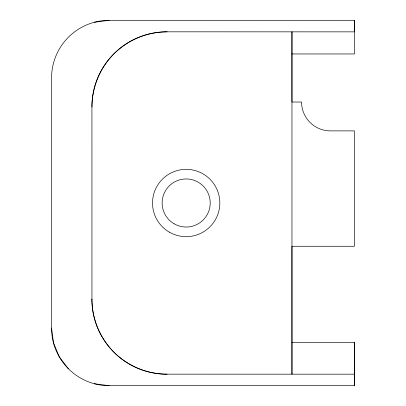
<?xml version="1.0" encoding="UTF-8"?>
<svg xmlns="http://www.w3.org/2000/svg" width="406" height="406" viewBox="0 0 406 406"><rect width="100%" height="100%" fill="white"/><g stroke="black" fill="none" stroke-linecap="round" stroke-linejoin="round"><path stroke-width="0.61" d="M91.954 299.049L91.934 106.971A75.09 75.09 0 0 1 167.069 31.82L354.453 31.861L354.448 20.3L109.244 20.3L94.314 22.264M291.944 53.957L291.965 31.851L291.96 374.175L291.944 246.269L354.448 246.269L354.448 130.879L330.408 130.879A28.846 28.846 0 0 1 301.562 102.033L291.944 102.033L291.944 53.957L354.448 53.957L354.448 20.3M94.314 383.736L109.244 385.7L354.448 385.7L354.448 342.431L291.944 342.431M354.448 374.18L167.064 374.159A75.085 75.085 0 0 1 91.918 299.029A75.085 75.085 0 0 0 167.084 374.2M68.447 368.8L59.281 356.854L53.516 342.938L51.547 328.007L51.547 77.993A57.693 57.693 0 0 1 109.244 20.3M354.448 342.431L354.448 385.7M109.244 385.7A57.693 57.693 0 0 1 51.547 328.007M91.939 106.991A75.09 75.09 0 0 1 167.089 31.841M169.343 232.146A33.657 33.657 0 0 0 219.824 203A33.657 33.657 0 0 0 169.343 173.854A33.657 33.657 0 0 0 169.343 232.146M174.149 223.818A24.04 24.04 0 0 0 210.212 203A24.04 24.04 0 0 0 174.149 182.182A24.04 24.04 0 0 0 174.149 223.818"/></g></svg>
